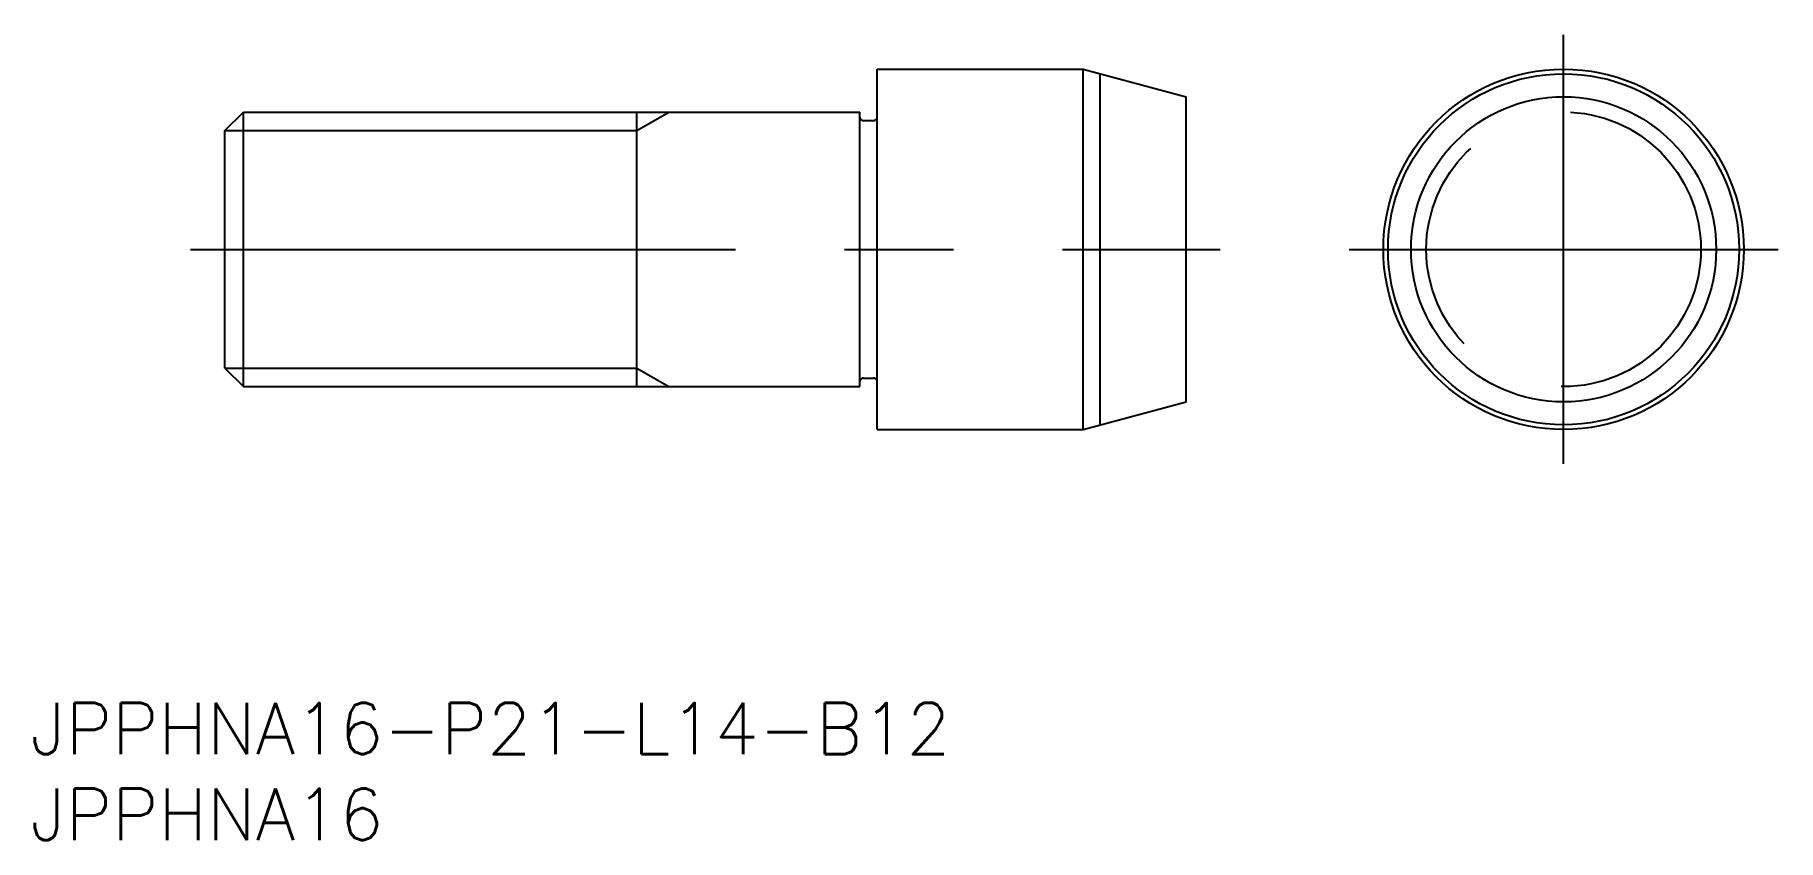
# Model space of a CAD drawing. Extents: x -89 to 12, y -34 to 12.
import ezdxf

# ---------------------------------------------------------------- set-up
doc = ezdxf.new("R2010")
doc.units = 0
doc.linetypes.add('CENTER', pattern=[50.8, 31.75, -6.35, 6.35, -6.35])
doc.linetypes.add('DASHED', pattern=[19.05, 12.7, -6.35])
doc.layers.get('0').update_dxf_attribs({"linetype": 'CONTINUOUS'})
doc.layers.add('CENTER', color=1, linetype='CENTER')
doc.styles.get("Standard").update_dxf_attribs({"font": 'txt.shx', "height": 3, "bigfont": 'bigfont.shx'})

msp = doc.modelspace()

# ---------------------------------------------------------------- linework, layer by layer
at = {"color": 7, "linetype": 'CONTINUOUS'}
for p, q in [((-40, 10.5), (-28, 10.5)), ((-40, -10.5), (-40, 10.5)), ((-28, 10.5), (-22, 8.89)), ((-28, -10.5), (-28, 10.5)), ((-27, -10.23), (-27, 10.23)), ((-22, -8.89), (-22, 8.89)), ((-78, 6.92), (-76.92, 8)), ((-76.92, -8), (-76.92, 8)), ((-76.92, 8), (-41, 8)), ((-54, -8), (-54, 8)), ((-41, -8), (-41, 8)), ((-40.8, 7.5), (-40.2, 7.5)), ((-78, -6.92), (-78, 6.92)), ((-78, -6.92), (-76.92, -8)), ((-76.92, -8), (-41, -8)), ((-40.8, -7.5), (-40.2, -7.5)), ((-28, -10.5), (-22, -8.89)), ((-40, -10.5), (-28, -10.5))]:
    msp.add_line(p, q, dxfattribs=at)
at = {"color": 3, "linetype": 'CONTINUOUS'}
for p, q in [((-54, 6.92), (-52.13, 8)), ((-78, 6.92), (-54, 6.92)), ((-78, -6.92), (-54, -6.92)), ((-54, -6.92), (-52.13, -8))]:
    msp.add_line(p, q, dxfattribs=at)
at = {"color": 7, "linetype": 'CONTINUOUS'}
for radius in [10.5, 10.23, 8.89]:
    msp.add_circle((0, 0), radius, dxfattribs=at)
at = {"color": 3, "linetype": 'DASHED'}
msp.add_circle((0, 0), 8, dxfattribs=at)
at = {"color": 7, "linetype": 'CONTINUOUS'}
for centre, start, end in [((-40.8, 7.7), 180, 270), ((-40.2, 7.7), 270, 0), ((-40.8, -7.7), 90, 180), ((-40.2, -7.7), 0, 90)]:
    msp.add_arc(centre, 0.2, start, end, dxfattribs=at)
at = {"layer": 'CENTER', "color": 1, "linetype": 'CENTER'}
for p, q in [((0, -12.5), (0, 12.5)), ((-80, 0), (-20, 0)), ((-12.5, 0), (12.5, 0))]:
    msp.add_line(p, q, dxfattribs=at)

# ---------------------------------------------------------------- texts
at = {"color": 7, "linetype": 'CONTINUOUS'}
for s, p in [('JPPHNA16-P21-L14-B12', (-89.33, -29.43)), ('JPPHNA16', (-89.33, -34.43))]:
    msp.add_text(s, height=3, dxfattribs=at).set_placement(p)

doc.saveas('drawing.dxf')
